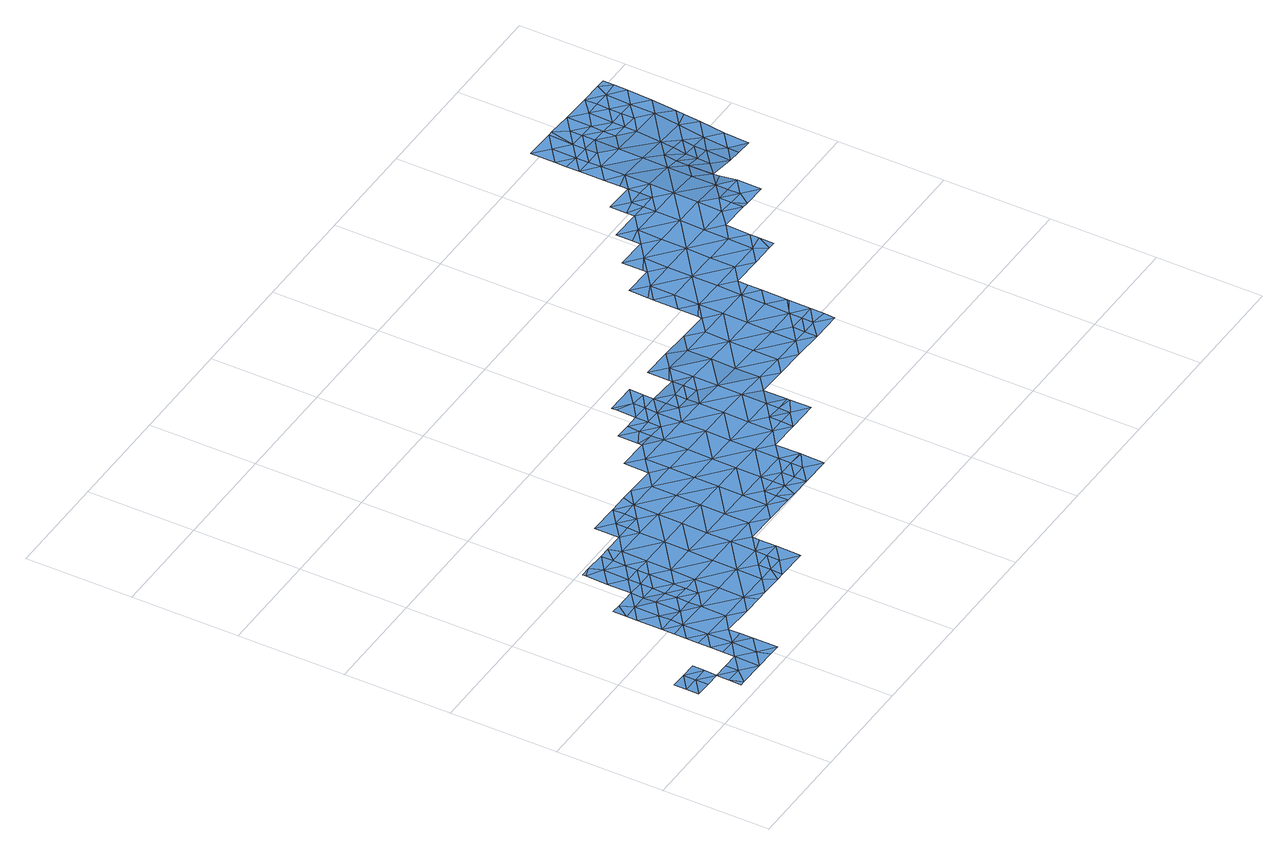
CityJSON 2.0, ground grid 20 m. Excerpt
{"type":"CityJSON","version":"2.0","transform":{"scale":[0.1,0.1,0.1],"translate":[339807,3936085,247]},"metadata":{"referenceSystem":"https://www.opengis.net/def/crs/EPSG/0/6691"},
"CityObjects":{
"waterbody1":{"type":"WaterBody","attributes":{"name":"5","class":"1140","function":"1","WaterBodyRiverFloodingRiskAttribute.description":"3","WaterBodyRiverFloodingRiskAttribute.rankOrg":"2","WaterBodyRiverFloodingRiskAttribute.adminType":"2","WaterBodyRiverFloodingRiskAttribute.scale":"L2"},"geometry":[{"type":"MultiSurface","lod":"1","boundaries":[[[0,1,2]],[[3,4,1]],[[5,1,4]],[[6,1,0]],[[6,3,1]],[[6,7,3]],[[0,8,6]],[[5,2,1]]]}]},
"waterbody2":{"type":"WaterBody","attributes":{"name":"5","class":"1140","function":"1","WaterBodyRiverFloodingRiskAttribute.description":"3","WaterBodyRiverFloodingRiskAttribute.rankOrg":"2","WaterBodyRiverFloodingRiskAttribute.adminType":"2","WaterBodyRiverFloodingRiskAttribute.scale":"L2"},"geometry":[{"type":"MultiSurface","lod":"1","boundaries":[[[9,10,11]],[[12,2,10]],[[10,9,12]],[[13,12,9]],[[14,2,12]],[[12,15,14]],[[13,15,12]],[[16,15,13]],[[17,16,13]],[[16,18,15]],[[19,18,20]],[[19,15,18]],[[17,21,16]],[[18,22,20]],[[23,22,24]],[[25,18,16]],[[23,20,22]],[[21,25,16]],[[26,27,28]],[[25,29,18]],[[30,22,18]],[[26,24,27]],[[29,30,18]],[[24,22,27]],[[31,28,27]],[[22,32,27]],[[33,31,27]],[[22,30,32]],[[32,34,27]],[[35,32,30]],[[27,34,33]],[[36,33,34]],[[37,38,39]],[[40,32,35]],[[41,36,34]],[[42,43,38]],[[37,44,38]],[[34,32,40]],[[42,38,44]],[[45,40,35]],[[37,46,44]],[[41,34,47]],[[34,40,47]],[[48,42,44]],[[46,48,44]],[[45,49,40]],[[50,46,51]],[[50,41,47]],[[51,41,50]],[[49,52,40]],[[53,48,46]],[[54,47,40]],[[50,53,46]],[[53,55,48]],[[55,56,57]],[[58,52,49]],[[57,48,55]],[[54,40,52]],[[50,47,54]],[[59,53,50]],[[60,61,56]],[[55,60,56]],[[62,63,61]],[[59,50,54]],[[64,55,53]],[[62,61,60]],[[65,54,52]],[[52,58,66]],[[66,65,52]],[[66,58,67]],[[68,53,59]],[[64,53,68]],[[60,55,64]],[[62,60,69]],[[70,59,54]],[[71,54,65]],[[72,69,60]],[[64,72,60]],[[71,70,54]],[[59,70,68]],[[71,65,73]],[[74,64,68]],[[70,75,68]],[[76,69,72]],[[73,77,71]],[[64,78,72]],[[72,79,76]],[[71,80,70]],[[81,80,71]],[[74,68,75]],[[74,78,64]],[[71,77,81]],[[78,79,72]],[[82,75,70]],[[80,82,70]],[[83,84,79]],[[85,74,75]],[[78,83,79]],[[83,86,84]],[[87,82,80]],[[85,78,74]],[[88,75,82]],[[89,86,83]],[[90,83,78]],[[75,88,85]],[[82,91,88]],[[89,83,92]],[[91,82,87]],[[93,92,83]],[[78,85,90]],[[90,93,83]],[[91,94,88]],[[88,95,85]],[[94,95,88]],[[87,96,91]],[[90,85,95]],[[97,92,93]],[[96,98,91]],[[99,94,91]],[[93,90,100]],[[91,98,99]],[[90,95,100]],[[100,101,93]],[[93,101,97]],[[102,95,94]],[[103,94,99]],[[103,102,94]],[[95,102,100]],[[101,104,97]],[[97,104,105]],[[103,99,106]],[[100,107,101]],[[104,108,105]],[[106,109,103]],[[107,100,102]],[[101,110,104]],[[110,101,107]],[[111,103,109]],[[103,112,102]],[[112,107,102]],[[113,111,109]],[[108,104,114]],[[104,110,114]],[[103,111,112]],[[115,108,114]],[[113,116,111]],[[110,117,114]],[[107,112,118]],[[110,107,117]],[[111,119,112]],[[117,107,118]],[[115,114,120]],[[111,116,119]],[[117,121,114]],[[114,121,120]],[[118,112,122]],[[112,119,122]],[[123,120,124]],[[120,121,124]],[[125,123,126]],[[117,127,121]],[[119,128,122]],[[118,122,129]],[[126,123,124]],[[117,118,127]],[[127,118,129]],[[124,121,130]],[[128,131,122]],[[130,132,124]],[[131,133,122]],[[132,134,124]],[[129,122,133]],[[126,124,134]],[[130,121,135]],[[121,127,135]],[[136,127,129]],[[137,130,135]],[[136,135,127]],[[129,133,138]],[[139,138,133]],[[137,135,140]],[[129,138,136]],[[139,141,138]],[[140,135,142]],[[135,136,142]],[[138,143,136]],[[144,145,140]],[[138,141,143]],[[144,146,145]],[[144,140,142]],[[147,148,146]],[[147,146,144]],[[149,148,147]],[[142,136,150]],[[136,143,150]],[[150,151,142]],[[152,147,144]],[[153,149,147]],[[143,154,150]],[[144,142,152]],[[152,142,151]],[[155,153,147]],[[152,155,147]],[[156,151,150]],[[154,156,150]],[[156,157,151]],[[151,158,152]],[[155,159,153]],[[158,155,152]],[[156,154,160]],[[151,157,158]],[[155,161,159]],[[156,162,157]],[[161,155,158]],[[162,156,160]],[[157,163,158]],[[161,164,159]],[[165,161,158]],[[160,166,162]],[[157,162,163]],[[167,165,158]],[[167,158,163]],[[168,163,162]],[[162,166,169]],[[161,165,164]],[[168,162,169]],[[164,170,171]],[[172,163,168]],[[171,170,173]],[[170,164,165]],[[167,163,172]],[[174,175,173]],[[176,165,167]],[[172,177,167]],[[174,173,170]],[[168,178,172]],[[179,180,175]],[[178,181,172]],[[182,180,179]],[[176,167,177]],[[175,174,179]],[[170,165,176]],[[172,183,177]],[[184,172,181]],[[185,186,170]],[[186,179,174]],[[187,182,179]],[[172,184,183]],[[170,176,185]],[[174,170,186]],[[183,188,177]],[[177,188,176]],[[189,187,179]],[[190,185,176]],[[191,190,176]],[[176,188,191]],[[189,179,186]],[[192,186,185]],[[193,194,187]],[[189,193,187]],[[192,185,190]],[[194,193,195]],[[196,189,186]],[[197,195,193]],[[189,196,193]],[[190,198,192]],[[186,192,199]],[[196,186,199]],[[196,200,193]],[[201,199,192]],[[193,200,197]],[[201,192,198]],[[202,201,198]],[[203,197,204]],[[205,203,204]],[[197,200,204]],[[196,199,206]],[[199,201,206]],[[204,207,205]],[[196,206,208]],[[200,196,209]],[[201,210,206]],[[201,202,211]],[[211,202,212]],[[204,200,209]],[[196,208,209]],[[201,211,210]],[[206,213,208]],[[213,206,210]],[[204,214,207]],[[214,204,209]],[[208,215,209]],[[216,207,214]],[[208,213,217]],[[215,208,217]],[[216,214,218]],[[214,209,219]],[[217,213,220]],[[219,209,215]],[[218,214,219]],[[220,221,217]],[[221,222,217]],[[223,224,218]],[[215,217,222]],[[223,225,224]],[[223,218,219]],[[215,226,219]],[[227,228,229]],[[227,225,228]],[[225,223,228]],[[215,222,226]],[[230,231,229]],[[232,223,219]],[[230,229,228]],[[226,222,233]],[[232,228,223]],[[234,219,226]],[[235,231,230]],[[233,236,226]],[[232,219,234]],[[237,230,228]],[[238,234,226]],[[239,235,230]],[[240,226,236]],[[237,228,232]],[[238,226,240]],[[234,241,232]],[[241,234,238]],[[230,242,239]],[[242,230,237]],[[243,241,238]],[[244,245,232]],[[232,245,237]],[[232,241,244]],[[243,246,241]],[[247,248,249]],[[249,239,250]],[[239,242,250]],[[245,251,237]],[[237,251,242]],[[252,241,246]],[[247,249,250]],[[246,243,253]],[[250,242,254]],[[255,251,245]],[[256,247,250]],[[246,257,252]],[[256,250,254]],[[258,242,251]],[[246,253,257]],[[254,242,258]],[[259,247,256]],[[255,260,251]],[[261,254,258]],[[257,253,262]],[[253,263,262]],[[257,264,265]],[[260,266,251]],[[265,264,260]],[[267,261,258]],[[264,257,262]],[[263,268,262]],[[266,269,251]],[[258,251,269]],[[268,270,262]],[[262,270,264]],[[260,264,266]],[[267,258,269]],[[270,271,264]],[[266,264,271]],[[272,273,274]],[[275,269,266]],[[273,267,269]],[[272,267,273]],[[276,266,271]],[[274,277,278]],[[275,266,276]],[[278,277,279]],[[280,273,269]],[[274,273,277]],[[269,275,280]],[[277,281,279]],[[273,282,277]],[[282,273,280]],[[283,277,282]],[[281,277,283]],[[283,284,281]]]}]},
"waterbody3":{"type":"WaterBody","attributes":{"name":"5","class":"1140","function":"1","WaterBodyRiverFloodingRiskAttribute.description":"3","WaterBodyRiverFloodingRiskAttribute.rankOrg":"1","WaterBodyRiverFloodingRiskAttribute.adminType":"2","WaterBodyRiverFloodingRiskAttribute.scale":"L2"},"geometry":[{"type":"MultiSurface","lod":"1","boundaries":[[[285,286,287]],[[38,43,286]],[[51,288,41]],[[33,36,288]],[[36,41,288]],[[286,289,290]],[[51,46,37]],[[287,286,290]],[[31,285,28]],[[285,287,28]],[[37,39,288]],[[51,37,288]],[[39,38,286]],[[39,286,285]],[[39,285,33]],[[31,33,285]],[[289,291,290]],[[43,289,286]],[[288,39,33]]]}]},
"waterbody4":{"type":"WaterBody","attributes":{"name":"5","class":"1140","function":"1","WaterBodyRiverFloodingRiskAttribute.description":"3","WaterBodyRiverFloodingRiskAttribute.rankOrg":"1","WaterBodyRiverFloodingRiskAttribute.adminType":"2","WaterBodyRiverFloodingRiskAttribute.scale":"L2"},"geometry":[{"type":"MultiSurface","lod":"1","boundaries":[[[292,293,294]],[[48,57,42]],[[43,42,295]],[[294,43,295]],[[296,293,292]],[[63,296,292]],[[61,63,292]],[[56,61,292]],[[56,292,295]],[[57,56,295]],[[294,295,292]],[[293,296,297]],[[42,57,295]]]}]},
"waterbody5":{"type":"WaterBody","attributes":{"name":"5","class":"1140","function":"1","WaterBodyRiverFloodingRiskAttribute.description":"3","WaterBodyRiverFloodingRiskAttribute.rankOrg":"3","WaterBodyRiverFloodingRiskAttribute.adminType":"2","WaterBodyRiverFloodingRiskAttribute.scale":"L2"},"geometry":[{"type":"MultiSurface","lod":"1","boundaries":[[[298,299,77]],[[67,299,298]],[[66,67,298]],[[73,65,66]],[[73,66,298]],[[73,298,77]]]}]},
"waterbody6":{"type":"WaterBody","attributes":{"name":"5","class":"1140","function":"1","WaterBodyRiverFloodingRiskAttribute.description":"3","WaterBodyRiverFloodingRiskAttribute.rankOrg":"1","WaterBodyRiverFloodingRiskAttribute.adminType":"2","WaterBodyRiverFloodingRiskAttribute.scale":"L2"},"geometry":[{"type":"MultiSurface","lod":"1","boundaries":[[[76,79,300]],[[79,84,300]],[[300,301,69]],[[86,301,300]],[[84,86,300]],[[300,69,76]]]}]},
"waterbody7":{"type":"WaterBody","attributes":{"name":"5","class":"1140","function":"1","WaterBodyRiverFloodingRiskAttribute.description":"3","WaterBodyRiverFloodingRiskAttribute.rankOrg":"3","WaterBodyRiverFloodingRiskAttribute.adminType":"2","WaterBodyRiverFloodingRiskAttribute.scale":"L2"},"geometry":[{"type":"MultiSurface","lod":"1","boundaries":[[[302,98,96]],[[98,302,303]],[[109,303,304]],[[106,99,303]],[[109,106,303]],[[303,302,305]],[[304,303,305]],[[99,98,303]]]}]},
"waterbody8":{"type":"WaterBody","attributes":{"name":"5","class":"1140","function":"1","WaterBodyRiverFloodingRiskAttribute.description":"3","WaterBodyRiverFloodingRiskAttribute.rankOrg":"4","WaterBodyRiverFloodingRiskAttribute.adminType":"2","WaterBodyRiverFloodingRiskAttribute.scale":"L2"},"geometry":[{"type":"MultiSurface","lod":"1","boundaries":[[[116,113,306]],[[113,109,304]],[[304,305,307]],[[308,307,305]],[[306,307,308]],[[113,304,307]],[[307,306,113]]]}]},
"waterbody9":{"type":"WaterBody","attributes":{"name":"5","class":"1140","function":"1","WaterBodyRiverFloodingRiskAttribute.description":"3","WaterBodyRiverFloodingRiskAttribute.rankOrg":"1","WaterBodyRiverFloodingRiskAttribute.adminType":"2","WaterBodyRiverFloodingRiskAttribute.scale":"L2"},"geometry":[{"type":"MultiSurface","lod":"1","boundaries":[[[115,309,310]],[[311,123,125]],[[310,309,312]],[[312,309,311]],[[115,120,309]],[[123,311,309]],[[108,115,310]],[[309,120,123]]]}]},
"waterbody10":{"type":"WaterBody","attributes":{"name":"5","class":"1140","function":"1","WaterBodyRiverFloodingRiskAttribute.description":"3","WaterBodyRiverFloodingRiskAttribute.rankOrg":"1","WaterBodyRiverFloodingRiskAttribute.adminType":"2","WaterBodyRiverFloodingRiskAttribute.scale":"L2"},"geometry":[{"type":"MultiSurface","lod":"1","boundaries":[[[313,314,315]],[[313,316,125]],[[313,125,126]],[[317,313,315]],[[313,317,316]],[[314,126,134]],[[126,314,313]]]}]},
"waterbody11":{"type":"WaterBody","attributes":{"name":"5","class":"1140","function":"1","WaterBodyRiverFloodingRiskAttribute.description":"3","WaterBodyRiverFloodingRiskAttribute.rankOrg":"3","WaterBodyRiverFloodingRiskAttribute.adminType":"2","WaterBodyRiverFloodingRiskAttribute.scale":"L2"},"geometry":[{"type":"MultiSurface","lod":"1","boundaries":[[[318,133,131]],[[319,141,139]],[[318,319,139]],[[128,320,318]],[[139,133,318]],[[131,128,318]],[[320,319,318]]]}]},
"waterbody12":{"type":"WaterBody","attributes":{"name":"5","class":"1140","function":"1","WaterBodyRiverFloodingRiskAttribute.description":"3","WaterBodyRiverFloodingRiskAttribute.rankOrg":"1","WaterBodyRiverFloodingRiskAttribute.adminType":"2","WaterBodyRiverFloodingRiskAttribute.scale":"L2"},"geometry":[{"type":"MultiSurface","lod":"1","boundaries":[[[145,137,140]],[[137,145,321]],[[134,132,321]],[[132,130,321]],[[321,130,137]],[[146,134,321]],[[145,146,321]]]}]},
"waterbody13":{"type":"WaterBody","attributes":{"name":"5","class":"1140","function":"1","WaterBodyRiverFloodingRiskAttribute.description":"3","WaterBodyRiverFloodingRiskAttribute.rankOrg":"3","WaterBodyRiverFloodingRiskAttribute.adminType":"2","WaterBodyRiverFloodingRiskAttribute.scale":"L2"},"geometry":[{"type":"MultiSurface","lod":"1","boundaries":[[[322,323,324]],[[324,166,322]],[[178,168,169]],[[178,169,324]],[[169,166,324]],[[324,323,181]],[[324,181,178]]]}]},
"waterbody14":{"type":"WaterBody","attributes":{"name":"5","class":"1140","function":"1","WaterBodyRiverFloodingRiskAttribute.description":"3","WaterBodyRiverFloodingRiskAttribute.rankOrg":"1","WaterBodyRiverFloodingRiskAttribute.adminType":"2","WaterBodyRiverFloodingRiskAttribute.scale":"L2"},"geometry":[{"type":"MultiSurface","lod":"1","boundaries":[[[216,218,325]],[[326,325,327]],[[325,218,224]],[[224,225,325]],[[225,327,325]],[[326,216,325]],[[207,216,326]]]}]},
"waterbody15":{"type":"WaterBody","attributes":{"name":"5","class":"1140","function":"1","WaterBodyRiverFloodingRiskAttribute.description":"3","WaterBodyRiverFloodingRiskAttribute.rankOrg":"3","WaterBodyRiverFloodingRiskAttribute.adminType":"2","WaterBodyRiverFloodingRiskAttribute.scale":"L2"},"geometry":[{"type":"MultiSurface","lod":"1","boundaries":[[[222,221,328]],[[221,329,328]],[[329,221,220]],[[330,328,329]],[[236,328,330]],[[233,328,236]],[[233,222,328]]]}]},
"waterbody16":{"type":"WaterBody","attributes":{"name":"5","class":"1140","function":"1","WaterBodyRiverFloodingRiskAttribute.description":"3","WaterBodyRiverFloodingRiskAttribute.rankOrg":"1","WaterBodyRiverFloodingRiskAttribute.adminType":"2","WaterBodyRiverFloodingRiskAttribute.scale":"L2"},"geometry":[{"type":"MultiSurface","lod":"1","boundaries":[[[331,332,259]],[[247,259,332]],[[249,248,333]],[[235,249,333]],[[235,239,249]],[[331,334,279]],[[278,279,334]],[[333,231,235]],[[333,248,335]],[[247,332,248]],[[256,336,259]],[[259,334,331]],[[337,332,331]],[[337,248,332]],[[248,337,338]],[[248,338,335]],[[338,339,335]],[[333,340,231]],[[256,261,336]],[[333,341,340]],[[333,335,341]],[[341,335,339]],[[334,259,336]],[[256,254,261]],[[261,272,336]],[[272,261,267]],[[272,274,336]],[[336,274,334]],[[334,274,278]]]}]},
"waterbody17":{"type":"WaterBody","attributes":{"name":"5","class":"1140","function":"1","WaterBodyRiverFloodingRiskAttribute.description":"3","WaterBodyRiverFloodingRiskAttribute.rankOrg":"1","WaterBodyRiverFloodingRiskAttribute.adminType":"2","WaterBodyRiverFloodingRiskAttribute.scale":"L2"},"geometry":[{"type":"MultiSurface","lod":"1","boundaries":[[[244,342,245]],[[255,245,342]],[[260,255,342]],[[241,252,244]],[[244,252,342]],[[342,265,260]],[[265,252,257]],[[252,265,342]]]}]}
},
"vertices":[
[67,76,37],[38,76,37],[66,53,37],[10,77,37],[9,54,37],[38,53,37],[39,99,37],[10,100,37],[67,99,37],
[73,6,37],[66,30,37],[65,6,37],[94,29,37],[122,5,37],[94,52,37],[123,52,37],[151,28,37],[158,5,37],[152,74,37],[123,75,37],[124,98,37],[179,4,37],[152,120,36],[124,121,37],[124,144,37],[179,51,37],[125,167,36],[153,167,36],[125,190,36],[180,75,36],[180,97,36],[154,190,36],[209,119,35],[182,189,35],[210,166,35],[237,96,34],[210,189,34],[211,235,34],[183,259,34],[183,236,35],[266,118,34],[239,188,34],[212,281,34],[184,282,34],[212,258,34],[275,95,34],[239,234,34],[267,165,34],[240,281,34],[294,95,34],[267,211,34],[239,211,34],[322,117,34],[268,257,34],[323,164,34],[269,303,34],[241,327,34],[241,304,34],[335,94,34],[324,210,34],[270,350,34],[242,350,34],[263,373,34],[242,373,34],[326,302,34],[351,140,34],[351,117,34],[350,94,34],[325,256,34],[299,372,34],[381,209,34],[380,163,34],[326,349,34],[379,140,34],[382,301,34],[381,255,34],[327,372,34],[408,139,34],[383,347,34],[355,371,34],[409,185,34],[408,171,34],[437,208,34],[384,394,34],[356,394,34],[439,300,34],[356,417,34],[465,184,34],[438,254,34],[392,417,34],[440,346,34],[494,207,33],[413,416,34],[441,393,33],[495,253,33],[496,299,33],[522,183,33],[469,415,33],[522,206,33],[523,229,33],[496,345,33],[497,392,33],[552,298,33],[551,252,33],[498,438,33],[470,462,33],[551,229,33],[553,344,33],[527,461,33],[579,228,33],[554,391,33],[608,251,33],[609,297,32],[608,228,33],[555,437,33],[555,460,32],[636,227,33],[611,390,32],[610,343,32],[637,274,32],[583,459,32],[611,436,32],[666,296,32],[584,483,32],[612,482,32],[584,506,32],[613,505,32],[667,389,32],[693,273,32],[666,342,32],[640,458,32],[694,296,32],[641,482,31],[694,319,32],[641,505,32],[668,435,32],[724,388,30],[668,458,31],[723,341,31],[723,318,31],[697,457,30],[751,318,31],[725,434,30],[752,364,29],[726,480,29],[697,481,30],[698,504,29],[726,526,29],[698,509,29],[698,550,29],[781,387,28],[781,433,27],[782,479,27],[755,549,28],[808,363,27],[783,525,26],[837,386,26],[838,432,25],[839,478,25],[812,548,26],[865,362,26],[840,524,25],[894,385,25],[895,431,25],[868,547,25],[896,523,25],[922,361,25],[896,477,25],[923,407,25],[922,384,25],[897,569,25],[869,554,25],[951,430,25],[869,593,25],[898,616,25],[870,639,25],[953,522,25],[952,476,25],[951,407,25],[899,662,25],[870,649,25],[979,406,25],[871,685,25],[980,452,25],[980,447,25],[954,568,25],[955,615,25],[928,684,25],[981,499,25],[955,661,25],[982,545,25],[981,526,25],[1010,567,25],[956,707,25],[928,692,25],[928,731,25],[1012,660,25],[985,730,25],[1038,544,25],[1011,614,25],[1013,706,25],[1067,566,25],[1081,543,25],[985,745,25],[1014,752,25],[986,776,25],[1068,613,25],[1043,775,25],[1069,659,25],[1070,705,25],[1096,589,25],[1096,571,25],[1095,543,25],[1097,635,25],[1070,751,25],[1126,704,25],[1071,774,25],[1125,658,25],[1099,774,25],[1127,750,25],[1153,634,24],[1154,657,24],[1154,680,24],[1128,796,24],[1100,797,24],[1100,820,24],[1183,703,21],[1100,836,23],[1129,843,23],[1101,866,22],[1130,889,22],[1102,913,21],[1185,795,19],[1182,680,22],[1184,749,20],[1130,912,21],[1211,679,22],[1185,842,20],[1212,726,15],[1158,912,21],[1211,712,17],[1212,772,14],[1186,888,20],[1213,726,14],[1213,795,14],[1213,818,17],[1240,748,9],[1187,957,19],[1159,958,20],[1159,935,20],[1187,934,19],[1242,841,14],[1241,771,9],[1268,725,5],[1215,910,18],[1242,818,12],[1215,934,18],[1269,771,6],[1243,887,17],[1216,957,18],[1270,817,9],[1243,910,17],[1297,747,2],[1293,724,4],[1298,793,4],[1270,794,6],[1299,840,11],[1272,909,16],[1325,724,2],[1300,886,15],[1326,770,3],[1327,816,8],[1272,933,16],[1300,932,16],[1272,956,16],[1327,862,13],[1327,846,11],[1301,978,16],[1273,979,16],[1273,1002,16],[1328,908,15],[1313,1001,16],[1329,955,16],[1330,980,16],[1330,1001,16],
[154,213,35],[155,259,35],[126,237,35],[211,212,34],[144,282,35],[127,258,35],[127,283,35],
[213,351,34],[185,368,34],[184,328,34],[212,304,34],[204,374,34],[185,374,34],
[379,116,34],[407,93,34],
[327,395,34],[299,418,34],
[541,183,33],[551,206,33],[579,205,33],[579,182,33],
[636,225,33],[607,205,33],[635,181,33],
[556,483,32],[527,468,33],[557,506,32],[528,507,32],
[613,528,32],[641,525,32],[642,551,32],[585,543,32],[585,552,32],
[722,295,32],[751,313,31],[750,272,32],
[669,481,31],
[978,360,25],[979,381,25],[950,384,25],
[1071,797,25],[1043,791,25],[1043,821,25],
[1182,657,23],[1165,634,23],[1210,633,23],
[1217,1003,18],[1188,980,19],[1130,935,21],[1245,979,17],[1131,981,21],[1244,933,17],[1169,1004,20],[1160,1004,20],[1103,1005,21],[1102,937,21],[1102,959,21],
[1241,794,9]
]}
